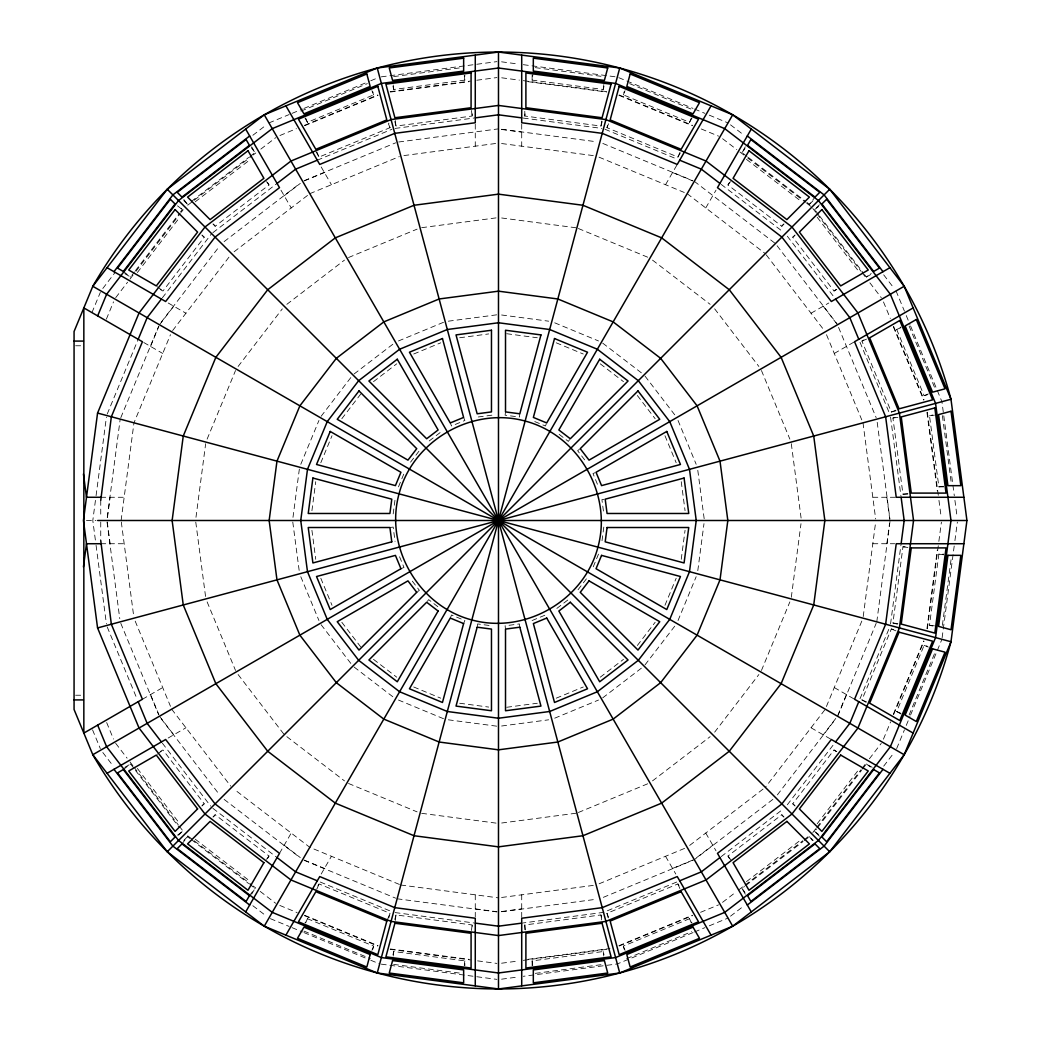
<?xml version="1.0" encoding="UTF-8"?>
<svg xmlns="http://www.w3.org/2000/svg" width="1041" height="1041" viewBox="0 0 1041 1041"><rect width="100%" height="100%" fill="white"/><g stroke="black" fill="none" stroke-linecap="round" stroke-linejoin="round"><path stroke-width="0.75" stroke-dasharray="5 3.75" d="M95.447 500.37L92.805 520.5L95.642 542.114M96.071 495.672L106.416 417.103M107.262 517.403L120.196 419.133M107.47 517.403L110.112 497.273M121.107 520.5L133.977 422.828L170.477 334.695M195.981 517.299L205.663 443.7M292.989 517.364L299.392 468.775M311.923 510.689L315.735 481.684M393.173 513.916L395.046 499.602M395.268 920.478L395.996 914.935L472.172 924.968L472.172 929.704M393.186 956.041L393.784 951.526L464.846 960.882L464.846 965.71M602.205 121.485L600.982 126.065L524.794 116.032L525.536 110.489M604.027 86.364L603.194 89.474L532.133 80.118L533.122 72.584M477.312 626.109L477.598 623.936L491.899 625.823M505.51 411.911L505.08 415.177L519.381 417.064L519.81 413.798M464.247 965.397L464.846 960.882M471.443 930.511L472.172 924.968M603.194 89.474L604.183 81.94M600.982 126.065L601.711 120.522M603.806 527.084L601.919 541.398L604.105 541.684M681.243 559.316L685.056 530.311M697.795 570.663L703.989 523.636M791.303 597.3L800.997 523.701M863.21 616.584L875.455 523.597M886.867 543.727L889.508 523.597M876.782 621.867L890.12 520.5M890.562 623.897L900.907 545.328M897.511 624.223L892.931 622.986L902.95 546.811L907.7 546.811M926.932 628.777L937.303 550.025M927.349 628.764L938.344 545.328M938.852 541.411L941.402 522.114M932.619 626.044L929.509 625.199L938.865 554.137L943.706 554.137M942.391 625.381L951.357 557.312M942.131 637.73L954.298 545.315M954.922 540.63L957.369 522.048M372.821 949.236L373.654 946.126L307.433 918.696L305.013 922.886M388.8 917.915L390.037 913.334L319.04 883.926L315.878 889.404M394.773 919.515L395.996 914.935M680.307 152.962L677.938 157.074L606.942 127.666L608.178 123.085M392.951 954.636L393.784 951.526M691.966 118.114L689.545 122.304L623.325 94.874L624.158 91.764M91.946 312.599L100.313 292.404M106.377 319.132L113.547 301.825M107.236 414.006L138.193 339.301M120.808 417.649L158.726 326.119M150.542 346.419L158.909 326.223M207.12 439.12L235.526 370.531M300.797 464.286L318.949 420.46M320.81 462.738L332.014 435.711M398.469 486.876L403.986 473.551L401.956 472.705M606.942 127.666L608.556 123.788M623.325 94.874L625.068 90.658M316.906 889.092L319.04 883.926M305.69 922.912L307.433 918.696M450.272 618.055L451.534 615.01L464.872 620.527L463.609 623.572M546.278 423.96L545.445 425.99L532.107 420.473M689.545 122.304L691.289 118.088M677.938 157.074L681.139 149.318M371.91 950.342L373.654 946.126M387.356 919.789L390.037 913.334M598.51 554.124L592.993 567.449L595.023 568.295M664.965 605.289L676.169 578.262M678.029 620.54L696.169 576.714M761.452 670.469L789.859 601.88M861.818 621.061L825.305 709.194L765.33 787.347M846.437 694.581L837.471 716.221L823.223 734.803M837.654 716.312L876.171 623.351M860.022 698.719L889.73 626.994M866.034 702.324L861.922 699.942L891.33 628.959L895.911 630.182M893.282 714.334L923.679 640.957M883.432 739.175L890.602 721.868M893.685 714.438L924.031 641.165M900.881 713.97L896.691 711.55L924.109 645.329L927.232 646.175M909.079 715.05L935.352 651.627M896.665 748.596L904.434 729.845M906.256 725.434L909.951 716.52M910.563 715.037L941.923 639.317M267.42 858.799L269.007 856.04L215.188 814.739L212.937 816.99M251.649 894.219L254.993 888.428L249.905 884.512M279.509 853.347L291.22 833.06M665.537 184.712L677.249 164.439M321.188 874.037L331.441 856.288M705.759 207.94L716.013 190.178M747.074 156.488L741.973 152.572L745.33 146.781M784.042 224.01L781.791 226.261L727.958 184.96L729.559 182.201M102.812 288.487L115.174 272.378M124.764 273.666L130.567 277.01L134.471 271.922M135.447 270.647L179.403 213.366M180.379 212.091L182.331 209.553L178.545 205.767M115.72 297.648L127.575 282.215M129.982 279.079L134.901 272.651M135.89 271.376L180.236 213.587M181.212 212.299L183.19 209.735M137.36 272.547L179.768 217.27M160.184 289.437L162.943 291.025L204.244 237.205L201.993 234.954M162.396 297.791L211.622 233.639M161.225 322.203L219.599 246.118M159.494 324.779L173.756 306.197M172.624 330.57L230.673 254.928M238.103 366.471L282.319 308.852M321.122 416.283L350.96 377.402M341.825 418.716L360.615 394.227M410.57 462.139L419.354 450.688L417.61 449.348M181.98 843.9L187.536 836.665L190.087 838.617M213.483 816.964L215.188 814.739M741.973 152.572L747.542 145.337M727.958 184.96L730.522 181.628M427.344 601.373L428.671 599.629L440.122 608.412M569.635 439.627L568.308 441.371L556.857 432.588M266.457 859.372L269.007 856.04M249.437 895.663L254.993 888.428M781.791 226.261L783.496 224.036M806.892 202.383L809.443 204.335L814.999 197.1M586.408 578.861L577.625 590.312L579.369 591.652M637.352 645.485L655.153 622.284M645.056 664.848L674.893 625.966M714.66 732.148L758.876 674.529M777.38 794.882L835.754 718.797M787.321 804.797L834.583 743.209M794.986 806.046L792.735 803.795L834.036 749.975L836.795 751.563M817.211 823.73L859.619 768.453M812.813 832.553L815.767 828.701M816.743 827.413L861.089 769.624M862.065 768.349L866.997 761.921M869.404 758.785L881.259 743.352M819.384 836.183L814.648 831.447L816.599 828.909M817.575 827.634L861.532 770.353M862.508 769.078L866.411 763.99L872.215 767.334M883.705 766.15L894.167 752.513M201.993 806.046L204.244 803.795L162.943 749.975L160.184 751.563M178.545 835.233L182.331 831.447L180.379 828.909M809.443 204.335L814.179 199.599M183.75 840.451L187.536 836.665M818.551 214.641L814.648 209.553L819.384 204.817M836.795 289.437L834.036 291.025L792.735 237.205L794.986 234.954M252.846 135.278L266.47 124.829M183.75 200.549L187.536 204.335L190.087 202.383M191.362 201.407L248.63 157.464M249.905 156.488L254.993 152.572L251.649 146.781M187.718 205.194L192.858 201.251M194.146 200.275L251.922 155.929M253.21 154.953L255.774 152.975M260.823 149.11L275.696 137.698M195.253 201.785L249.241 160.353M212.937 224.01L215.188 226.261L269.007 184.96L267.42 182.201M212.911 232.65L277.062 183.424M224.114 241.616L300.198 183.229M284.193 195.773L300.289 183.411M234.121 251.753L308.565 194.628M286.848 304.323L344.467 260.12M354.135 373.94L394.279 343.14M373.498 381.644L396.712 363.83M440.122 432.588L428.671 441.371L427.344 439.627M814.648 209.553L819.475 205.845M792.735 237.205L794.947 235.5M123.319 769.546L130.567 763.99L134.471 769.078M157.399 754.231L162.943 749.975M579.369 449.348L577.625 450.688L586.408 462.139M417.61 591.652L419.354 590.312L410.57 578.861M834.036 291.025L836.248 289.32M864.459 274.46L866.411 277.01L871.239 273.302M202.032 805.5L204.244 803.795M177.504 835.155L182.331 831.447M556.857 608.412L568.308 599.629L569.635 601.373M600.267 677.17L623.481 659.356M602.7 697.86L642.831 667.06M652.512 780.88L710.131 736.677M689.649 845.422L764.094 788.297M696.676 857.589L712.786 845.227M772.864 799.384L694.308 859.671L599.85 898.786M721.205 856.6L782.793 809.338M729.559 858.799L727.958 856.04L781.791 814.739L784.042 816.99M746.449 881.636L801.726 839.215M722.532 902.352L736.156 891.89M738.629 889.99L743.768 886.047M745.057 885.071L802.832 840.725M804.12 839.749L809.247 835.806M745.33 894.219L741.973 888.428L744.523 886.464M745.798 885.488L803.079 841.544M804.342 840.568L809.443 836.665L813.229 840.451M730.509 916.171L744.133 905.722M866.411 277.01L872.215 273.666M142.422 699.266L162.708 687.554M811.043 313.224L828.805 302.983M168.174 738.017L185.936 727.776M834.27 353.446L854.557 341.734M895.911 410.818L891.33 412.041L861.922 341.058L866.034 338.676M124.764 767.334L130.567 763.99M927.232 394.825L924.109 395.671L896.691 329.45L900.881 327.03M268.942 122.929L289.151 114.562M292.079 113.352L302.463 109.045M303.946 108.42L369.282 81.367M370.765 80.756L376.699 78.296M300.979 111.127L367.369 83.631M305.013 118.114L307.433 122.304L373.654 94.874L372.821 91.764M279.925 135.512L296.412 128.681M304.545 125.31L377.818 94.952M304.649 125.714L378.039 95.317M315.878 151.596L319.04 157.074L390.037 127.666L388.8 123.085M317.284 160.197L391.989 129.253M304.115 180.731L395.645 142.825M304.219 180.913L324.415 172.546M309.802 193.678L399.341 156.592M348.514 257.53L417.103 229.124M398.456 340.967L443.739 322.203M413.693 354.018L440.72 342.827M861.922 341.058L867.088 338.911M896.691 329.45L900.907 327.694M595.023 472.705L592.993 473.551L598.51 486.876M401.956 568.295L403.986 567.449L398.469 554.124M924.109 395.671L928.338 393.914M891.33 412.041L896.483 409.907M532.107 620.527L545.445 615.01L546.278 617.04M556.258 698.173L583.272 686.982M554.71 718.186L598.523 700.033M578.38 812.487L648.465 783.47M599.109 883.796L687.177 847.322M672.564 868.454L692.759 860.087M676.702 882.039L603.494 912.371L523.311 922.925M608.178 917.915L606.942 913.334L677.938 883.926L680.307 888.038M618.94 945.683L692.33 915.286M619.161 946.048L692.421 915.69M700.567 912.319L718.55 904.876M624.158 949.236L623.325 946.126L689.545 918.696L691.966 922.886M626.669 958.592L691.562 931.708M693.033 932.58L617.313 963.94L523.311 976.315M694.516 931.955L704.9 927.648M709.272 925.839L728.023 918.071M907.7 494.189L902.95 494.189L892.931 418.014L897.511 416.777M943.706 486.863L938.865 486.863L929.509 415.801L932.619 414.956M381.266 76.852L473.668 64.685M476.817 64.269L496.934 61.627M393.615 76.605L461.684 67.639M392.951 86.364L393.784 89.474L464.846 80.118L464.846 75.29M390.219 91.634L470.454 81.068M476.817 80.235L496.934 77.581M390.206 92.05L468.957 81.679M394.773 121.485L395.996 126.065L472.172 116.032L472.172 111.296M395.099 128.42L473.668 118.075M398.716 141.992L498.483 128.863M403.908 155.577L496.934 143.333M421.683 227.68L496.882 217.777M448.333 321.188L496.921 314.798M459.68 337.752L488.684 333.927M491.899 415.177L477.598 417.064L477.312 414.891M892.931 418.014L898.461 417.285M929.509 415.801L937.056 414.799M389.907 527.514L393.173 527.084L395.046 541.398M604.105 499.316L601.919 499.602L603.806 513.916M938.865 486.863L943.393 486.264M902.95 494.189L911.265 493.096M506.694 707.281L537.299 703.248M501.619 726.006L548.646 719.812M501.684 823.015L576.896 813.112M501.58 897.472L594.619 885.227M501.58 911.526L521.71 908.871M501.58 911.734L596.662 899.216M524.794 929.704L524.794 924.968L600.982 914.935L602.205 919.515M528.008 959.321L609.974 948.52M501.58 963.211L518.613 960.973M523.311 960.349L606.76 949.366M532.133 965.71L532.133 960.882L603.194 951.526L604.027 954.636M535.295 973.361L603.364 964.395M501.58 979.178L518.613 976.926M75.629 345.768L81.875 345.768M100.743 497.273L124.165 497.273M872.813 497.273L896.236 497.273M86.442 520.5L95.967 520.5M100.743 543.727L124.165 543.727M872.813 543.727L894.674 543.727M75.629 695.232L81.875 695.232M501.58 61.822L518.613 64.074M523.311 64.685L615.712 76.852M535.295 67.639L603.364 76.605M501.71 77.802L519.394 80.131M523.311 80.651L606.76 91.634M528.008 81.679L606.76 92.05M523.311 118.075L601.88 128.42M501.58 129.266L596.662 141.784M501.58 129.474L521.71 132.129M501.58 143.528L594.58 155.773M501.684 217.985L576.896 227.888M501.619 314.994L548.646 321.188M506.694 333.719L537.299 337.752M902.95 546.811L908.494 547.54M938.865 554.137L946.412 555.139M929.509 625.199L937.056 626.201M892.931 622.986L898.461 623.715M459.68 703.248L488.684 707.073M448.333 719.812L496.921 726.202M421.683 813.32L496.882 823.223M400.811 885.019L498.483 897.876M475.269 908.871L496.934 911.721M397.128 898.786L496.934 911.929M395.099 912.58L473.668 922.925M390.206 948.95L468.957 959.321M390.219 949.366L470.454 959.932M477.585 960.869L496.882 963.406M393.615 964.395L461.684 973.361M381.266 964.148L475.269 976.523M476.817 976.731L496.934 979.373M618.796 77.672L693.033 108.42M694.516 109.045L704.9 113.352M709.272 115.161L728.023 122.929M629.61 83.631L691.562 109.292M619.161 94.952L692.421 125.31M701.296 128.98L718.602 136.15M618.94 95.317L692.33 125.714M604.977 129.253L676.702 158.961M602.83 143.437L692.864 180.731M672.564 172.546L692.759 180.913M599.043 157.178L684.288 192.481M578.38 228.513L648.465 257.53M554.71 322.814L598.523 340.967M556.258 342.827L583.272 354.018M891.33 628.959L896.483 631.093M924.109 645.329L928.338 647.086M896.691 711.55L900.907 713.306M861.922 699.942L869.664 703.156M413.693 686.982L440.72 698.173M398.456 700.033L443.739 718.797M348.514 783.47L417.103 811.876M399.38 884.421L309.802 847.322L234.173 789.286M304.219 860.087L324.415 868.454M304.115 860.269L395.645 898.175M320.277 882.039L391.989 911.747M304.649 915.286L378.039 945.683M279.821 905.449L297.127 912.619M304.545 915.69L377.818 946.048M303.933 931.096L370.31 958.592M270.387 918.669L289.151 926.438M292.079 927.648L302.463 931.955M303.946 932.58L369.282 959.633M370.765 960.244L379.666 963.94M168.174 302.983L185.936 313.224M834.27 687.554L854.557 699.266M143.775 342.515L162.708 353.446M811.043 727.776L831.33 739.487M730.509 124.829L744.133 135.278M748.349 157.464L805.617 201.407M722.623 138.726L736.781 149.592M739.917 151.986L746.332 156.918M747.62 157.907L805.396 202.24M806.684 203.229L811.824 207.172M746.449 159.364L801.726 201.785M721.205 184.4L782.793 231.662M694.308 181.329L775.415 243.568L837.654 324.688M687.177 193.678L765.33 253.653M652.512 260.12L710.131 304.323M602.7 343.14L642.831 373.94M600.267 363.83L623.481 381.644M177.504 205.845L182.331 209.553M202.032 235.5L204.244 237.205M866.411 763.99L871.239 767.698M834.036 749.975L836.248 751.68M157.399 286.769L162.943 291.025M123.319 271.454L130.567 277.01M792.735 803.795L794.947 805.5M814.648 831.447L819.475 835.155M373.498 659.356L396.712 677.17M354.135 667.06L394.279 697.86M286.848 736.677L344.467 780.88M284.193 845.227L300.289 857.589M224.114 799.384L300.198 857.771M212.911 808.35L277.062 857.576M195.253 839.215L249.241 880.647M187.718 835.806L192.858 839.749M194.146 840.725L251.922 885.071M253.21 886.047L255.774 888.025M260.198 891.408L275.644 903.263M191.362 839.593L248.63 883.536M252.846 905.722L266.47 916.171M883.705 274.85L894.167 288.487M819.527 215.916L863.483 273.197M812.813 208.447L815.767 212.299M816.743 213.587L861.089 271.376M862.065 272.651L866.997 279.079M869.886 282.84L881.285 297.7M817.211 217.27L859.619 272.547M787.321 236.203L834.583 297.791M823.223 306.197L837.471 324.779L876.171 417.649M766.28 254.889L824.355 330.57M714.66 308.852L758.876 366.471M645.056 376.152L674.893 415.034M637.352 395.515L655.153 418.716M809.443 836.665L813.138 841.492M781.791 814.739L783.496 816.964M251.297 147.744L254.993 152.572M266.457 181.628L269.007 184.96M727.958 856.04L732.213 861.584M741.973 888.428L745.681 893.256M213.483 224.036L215.188 226.261M183.828 199.508L187.536 204.335M341.825 622.284L360.615 646.773M321.122 624.717L350.96 663.598M238.103 674.529L284.284 734.699M171.674 709.194L230.699 786.111M159.494 716.221L173.756 734.803M161.225 718.797L219.599 794.882M162.396 743.209L210.633 806.085M137.36 768.453L179.768 823.73M115.681 743.3L127.093 758.16M129.982 761.921L132.936 765.773M133.925 767.061L178.258 824.849M179.247 826.125L183.19 831.265M135.447 770.353L179.403 827.634M102.812 752.513L113.274 766.15M321.188 166.963L331.441 184.712M705.759 833.06L716.013 850.822M280.966 190.178L291.22 207.94M665.537 856.288L675.791 874.037M896.067 290.959L904.434 311.155M906.256 315.566L909.951 324.48M910.563 325.963L941.923 401.683L954.298 495.685M909.079 325.95L935.352 389.373M883.484 301.942L890.315 318.429M893.685 326.562L924.031 399.835M893.282 326.666L923.679 400.043M860.022 342.281L889.73 414.006M826.502 334.695L861.779 419.874M761.452 370.531L789.859 439.12M678.029 420.46L696.169 464.286M664.965 435.711L676.169 462.738M388.423 123.788L390.037 127.666M371.91 90.658L373.654 94.874M677.938 883.926L681.139 891.682M689.545 918.696L691.289 922.912M463.609 417.428L464.872 420.473L451.534 425.99L450.272 422.945M305.69 118.088L307.433 122.304M316.906 151.908L319.04 157.074M623.325 946.126L625.068 950.342M606.942 913.334L608.556 917.212M320.81 578.262L332.014 605.289M300.797 576.714L318.949 620.54M207.12 601.88L235.526 670.469M135.187 621.126L170.477 706.305M150.542 694.581L158.909 714.777M120.808 623.351L158.726 714.881M107.236 626.994L136.944 698.719M106.663 722.571L113.495 739.058M92.545 729.845L100.313 748.596M954.922 500.37L957.16 517.403M942.391 415.619L951.357 483.688M927.349 412.236L938.344 495.672M938.956 500.37L941.194 517.403M926.932 412.223L937.303 490.975M890.562 417.103L900.907 495.672M877.199 422.321L889.925 518.952M886.867 497.273L889.925 520.5M863.002 422.828L875.663 518.952M791.303 443.7L801.206 518.899M697.795 470.337L704.197 518.938M681.243 481.684L685.056 510.689M600.982 914.935L601.711 920.478M603.194 951.526L603.793 956.041M471.443 110.489L472.172 116.032M464.247 75.603L464.846 80.118M519.81 627.202L519.381 623.936L505.08 625.823L505.51 629.089M532.133 960.882L532.732 965.397M524.794 924.968L525.536 930.511M393.186 84.959L393.784 89.474M395.268 120.522L395.996 126.065M311.923 530.311L315.735 559.316M292.781 522.062L299.392 572.225M195.773 522.101L205.663 597.3M121.316 522.048L133.768 616.623M107.262 522.048L110.112 543.727M107.054 522.048L119.78 618.679M96.071 545.328L106.416 623.897M532.133 75.29L532.133 80.118M524.794 111.296L524.794 116.032M521.71 124.204L521.71 146.182M521.71 894.818L521.71 918.24M475.269 124.204L475.269 146.182M475.269 894.818L475.269 916.796M100.743 500.37L100.743 517.403M100.743 522.048L100.743 540.63"/><path stroke-width="1.5" d="M100.743 540.63L111.348 624.236L142.422 699.266L83.84 733.085L83.84 307.915L142.422 341.734L111.348 416.764L100.743 500.37M97.568 413.069L83.436 520.5L97.568 627.931L139.039 728.023L204.999 813.997L290.959 879.957L391.065 921.415L498.483 935.56L605.914 921.415L706.019 879.957L791.98 813.997L857.94 728.023L899.411 627.931L913.543 520.5L899.411 413.069L857.94 312.977L791.98 227.003L706.019 161.043L605.914 119.585L498.483 105.44L391.065 119.585L290.959 161.043L204.999 227.003L139.039 312.977L97.568 413.069L950.98 641.737L904.174 754.725L829.729 851.746L732.708 926.191L619.733 972.984L498.483 988.95L377.245 972.984L264.258 926.191L167.25 851.746L92.805 754.725L74.067 709.494L74.067 331.506L92.805 286.275L167.25 189.254L264.258 114.809L377.245 68.016L498.483 52.05L619.733 68.016L732.708 114.809L829.729 189.254L904.174 286.275L950.98 399.263L966.933 520.5L950.98 641.737A468.45 468.45 0 0 1 92.805 754.725L904.174 286.275M83.436 566.942L86.481 543.727L100.743 543.727M901.116 543.727L904.174 520.5L901.116 497.273M377.245 972.984L619.733 68.016M97.659 315.891L106.624 294.252L178.531 200.549L272.248 128.629L381.37 83.436L498.483 68.016L615.595 83.436L724.731 128.629L818.447 200.549L890.354 294.252L935.56 403.387L950.98 520.5L935.56 637.612L890.354 746.748L818.447 840.451L724.731 912.371L615.595 957.564L498.483 972.984L381.37 957.564L272.248 912.371L178.531 840.451L106.624 746.748L97.659 725.109M138.193 339.301L147.145 317.661L161.407 299.079M858.786 701.699L849.82 723.339L835.572 741.921M245.676 911.929L279.509 853.347L215.084 803.912L165.649 739.487L107.054 773.307M711.068 105.844L677.249 164.439L602.219 133.352L521.71 122.76L521.71 55.108M264.258 926.191L732.708 114.809M285.898 935.156L319.73 876.561L394.76 907.648L475.269 918.24L475.269 985.892M751.29 129.071L717.47 187.653L781.895 237.088L831.33 301.513L889.925 267.693M113.963 271.688L172.884 194.901L249.671 135.981M883.002 769.312L824.095 846.099L747.308 905.019M167.25 851.746L829.729 189.254M277.062 183.424L295.644 169.162L317.284 160.197M719.917 857.576L701.335 871.837L679.695 880.803M913.139 307.915L854.557 341.734L885.631 416.764L896.236 497.273L963.888 497.273M97.568 627.931L950.98 399.263A468.45 468.45 0 0 0 92.805 286.275L904.174 754.725M475.269 117.867L498.483 114.809L521.71 117.867M521.71 923.133L498.483 926.191L475.269 923.133M74.067 341.084L83.436 341.084M100.743 497.273L86.481 497.273L83.436 474.058M97.685 520.5L966.933 520.5M963.888 543.727L896.236 543.727L885.631 624.236L854.557 699.266L913.139 733.085M74.067 699.916L83.436 699.916M679.695 160.197L701.335 169.162L719.917 183.424M317.284 880.803L295.644 871.837L277.062 857.576M107.054 267.693L165.649 301.513L215.084 237.088L279.509 187.653L245.676 129.071M889.925 773.307L831.33 739.487L781.895 803.912L717.47 853.347L751.29 911.929M747.308 135.981L824.095 194.901L883.002 271.688M249.671 905.019L172.884 846.099L113.963 769.312M167.25 189.254L829.729 851.746M835.572 299.079L849.82 317.661L858.786 339.301M161.407 741.921L147.145 723.339L138.193 701.699M285.898 105.844L319.73 164.439L394.76 133.352L475.269 122.76L475.269 55.108M264.258 114.809L732.708 926.191M711.068 935.156L677.249 876.561L602.219 907.648L521.71 918.24L521.71 985.892M377.245 68.016L619.733 972.984M498.483 52.05L498.483 988.95M183.255 436.036L172.129 520.5L183.255 604.964L215.851 683.677L267.719 751.264L335.306 803.132L414.019 835.728L498.483 846.853L582.96 835.728L661.66 803.132L729.26 751.264L781.114 683.677L813.724 604.964L824.849 520.5L813.724 436.036L781.114 357.323L729.26 289.736L661.66 237.869L582.96 205.272L498.483 194.146L414.019 205.272L335.306 237.869L267.719 289.736L215.851 357.323L183.255 436.036M276.971 461.15L269.151 520.5L276.971 579.85L299.873 635.166L336.321 682.662L383.817 719.11L439.133 742.025L498.483 749.832L557.846 742.025L613.162 719.11L660.658 682.662L697.093 635.166L720.008 579.85L727.828 520.5L720.008 461.15L697.093 405.834L660.658 358.338L613.162 321.89L557.846 298.975L498.483 291.168L439.133 298.975L383.817 321.89L336.321 358.338L299.873 405.834L276.971 461.15M307.485 469.322L300.745 520.5L307.485 571.678L327.238 619.369L358.664 660.319L399.614 691.745L447.305 711.497L498.483 718.238L549.674 711.497L597.365 691.745L638.315 660.319L669.74 619.369L689.493 571.678L696.234 520.5L689.493 469.322L669.74 421.631L638.315 380.681L597.365 349.255L549.674 329.503L498.483 322.762L447.305 329.503L399.614 349.255L358.664 380.681L327.238 421.631L307.485 469.322M312.899 478.04L308.227 513.486L389.907 513.486L391.78 499.173L312.899 478.04M399.041 493.85C384.441 546.993 418.521 606.018 471.846 619.955C524.976 634.542 584.014 600.462 597.937 547.15C612.537 494.007 578.445 434.982 525.132 421.045C472.002 406.458 412.965 440.538 399.041 493.85M607.072 527.514L605.198 541.827L684.08 562.96L688.752 527.514L607.072 527.514M911.265 547.904L901.233 624.08L934.831 633.084L946.048 547.904L911.265 547.904M947.922 555.334L938.566 626.396L951.032 629.74L960.83 555.334L947.922 555.334M370.154 954.558L366.822 967.024L297.492 938.305L303.946 927.141L370.154 954.558M607.723 67.964L604.379 80.43L533.317 71.074L533.317 58.166L607.723 67.964M463.609 623.572L442.464 702.467L409.438 688.778L450.272 618.055L463.609 623.572M540.956 334.903L519.81 413.798L505.51 411.911L505.51 330.244L540.956 334.903M386.823 921.077L377.818 954.675L298.442 921.792L315.839 891.682L386.823 921.077M611.08 84.165L602.075 117.75L525.9 107.717L525.9 72.948L611.08 84.165M394.903 923.25L385.899 956.835L471.079 968.052L471.079 933.283L394.903 923.25M619.161 86.325L610.156 119.923L681.139 149.318L698.537 119.208L619.161 86.325M477.168 627.202L456.023 706.097L491.469 710.756L491.469 629.089L477.168 627.202M554.515 338.533L533.369 417.428L546.707 422.945L587.54 352.222L554.515 338.533M392.587 960.57L389.256 973.036L463.648 982.834L463.648 969.926L392.587 960.57M630.156 73.976L626.812 86.442L693.033 113.859L699.487 102.695L630.156 73.976M330.205 431.442L316.529 464.481L395.424 485.613L400.941 472.289L330.205 431.442M601.555 555.387L596.038 568.711L666.774 609.558L680.45 576.519L601.555 555.387M899.073 632.173L869.664 703.156L899.788 720.541L932.658 641.165L899.073 632.173M932.554 648.829L905.123 715.05L916.301 721.504L945.02 652.173L932.554 648.829M263.907 862.69L247.992 890.263L187.575 843.9L210.087 821.388L263.907 862.69M249.437 895.663L246.092 901.467L177.243 848.636L181.98 843.9L249.437 895.663M438.118 611.028L397.285 681.764L368.917 659.994L426.667 602.245L438.118 611.028M599.694 359.236L558.861 429.972L570.312 438.755L628.061 381.006L599.694 359.236M750.886 139.533L747.542 145.337L814.999 197.1L819.735 192.364L750.886 139.533M748.986 150.737L733.072 178.31L786.892 219.612L809.404 197.1L748.986 150.737M170.347 199.26L117.516 268.097L123.319 271.454L175.083 203.997L170.347 199.26M175.083 209.592L128.733 270.009L156.293 285.924L197.595 232.091L175.083 209.592M358.989 390.922L337.232 419.289L407.955 460.135L416.738 448.684L358.989 390.922M589.024 580.865L580.24 592.316L637.99 650.078L659.747 621.711L589.024 580.865M840.686 755.076L799.384 808.909L821.883 831.408L868.246 770.991L840.686 755.076M873.659 769.546L821.896 837.003L826.632 841.74L879.463 772.903L873.659 769.546M197.595 808.909L175.083 831.408L128.733 770.991L156.293 755.076L197.595 808.909M416.738 592.316L358.989 650.078L337.232 621.711L407.955 580.865L416.738 592.316M175.083 837.003L170.347 841.74L117.516 772.903L123.319 769.546L175.083 837.003M826.632 199.26L821.896 203.997L873.659 271.454L879.463 268.097L826.632 199.26M637.99 390.922L580.24 448.684L589.024 460.135L659.747 419.289L637.99 390.922M821.883 209.592L799.384 232.091L840.686 285.924L868.246 270.009L821.883 209.592M246.092 139.533L177.243 192.364L181.98 197.1L249.437 145.337L246.092 139.533M247.992 150.737L187.575 197.1L210.087 219.612L263.907 178.31L247.992 150.737M397.285 359.236L368.917 381.006L426.667 438.755L438.118 429.972L397.285 359.236M570.312 602.245L558.861 611.028L599.694 681.764L628.061 659.994L570.312 602.245M786.892 821.388L733.072 862.69L748.986 890.263L809.404 843.9L786.892 821.388M814.999 843.9L747.542 895.663L750.886 901.467L819.735 848.636L814.999 843.9M400.941 568.711L330.205 609.558L316.529 576.519L395.424 555.387L400.941 568.711M666.774 431.442L596.038 472.289L601.555 485.613L680.45 464.481L666.774 431.442M899.788 320.459L869.664 337.844L899.073 408.827L932.658 399.835L899.788 320.459M916.301 319.496L905.123 325.95L932.554 392.171L945.02 388.827L916.301 319.496M366.822 73.976L297.492 102.695L303.946 113.859L370.154 86.442L366.822 73.976M377.818 86.325L298.442 119.208L315.839 149.318L386.823 119.923L377.818 86.325M442.464 338.533L409.438 352.222L450.272 422.945L463.609 417.428L442.464 338.533M546.707 618.055L533.369 623.572L554.515 702.467L587.54 688.778L546.707 618.055M681.139 891.682L610.156 921.077L619.161 954.675L698.537 921.792L681.139 891.682M693.033 927.141L626.812 954.558L630.156 967.024L699.487 938.305L693.033 927.141M391.78 541.827L312.899 562.96L308.227 527.514L389.907 527.514L391.78 541.827M934.831 407.916L901.233 416.921L911.265 493.096L946.048 493.096L934.831 407.916M684.08 478.04L605.198 499.173L607.072 513.486L688.752 513.486L684.08 478.04M951.032 411.26L938.566 414.604L947.922 485.666L960.83 485.666L951.032 411.26M463.648 58.166L389.256 67.964L392.587 80.43L463.648 71.074L463.648 58.166M471.079 72.948L385.899 84.165L394.903 117.75L471.079 107.717L471.079 72.948M491.469 330.244L456.023 334.903L477.168 413.798L491.469 411.911L491.469 330.244M519.81 627.202L505.51 629.089L505.51 710.756L540.956 706.097L519.81 627.202M602.075 923.25L525.9 933.283L525.9 968.052L611.08 956.835L602.075 923.25M604.379 960.57L533.317 969.926L533.317 982.834L607.723 973.036L604.379 960.57"/></g></svg>
